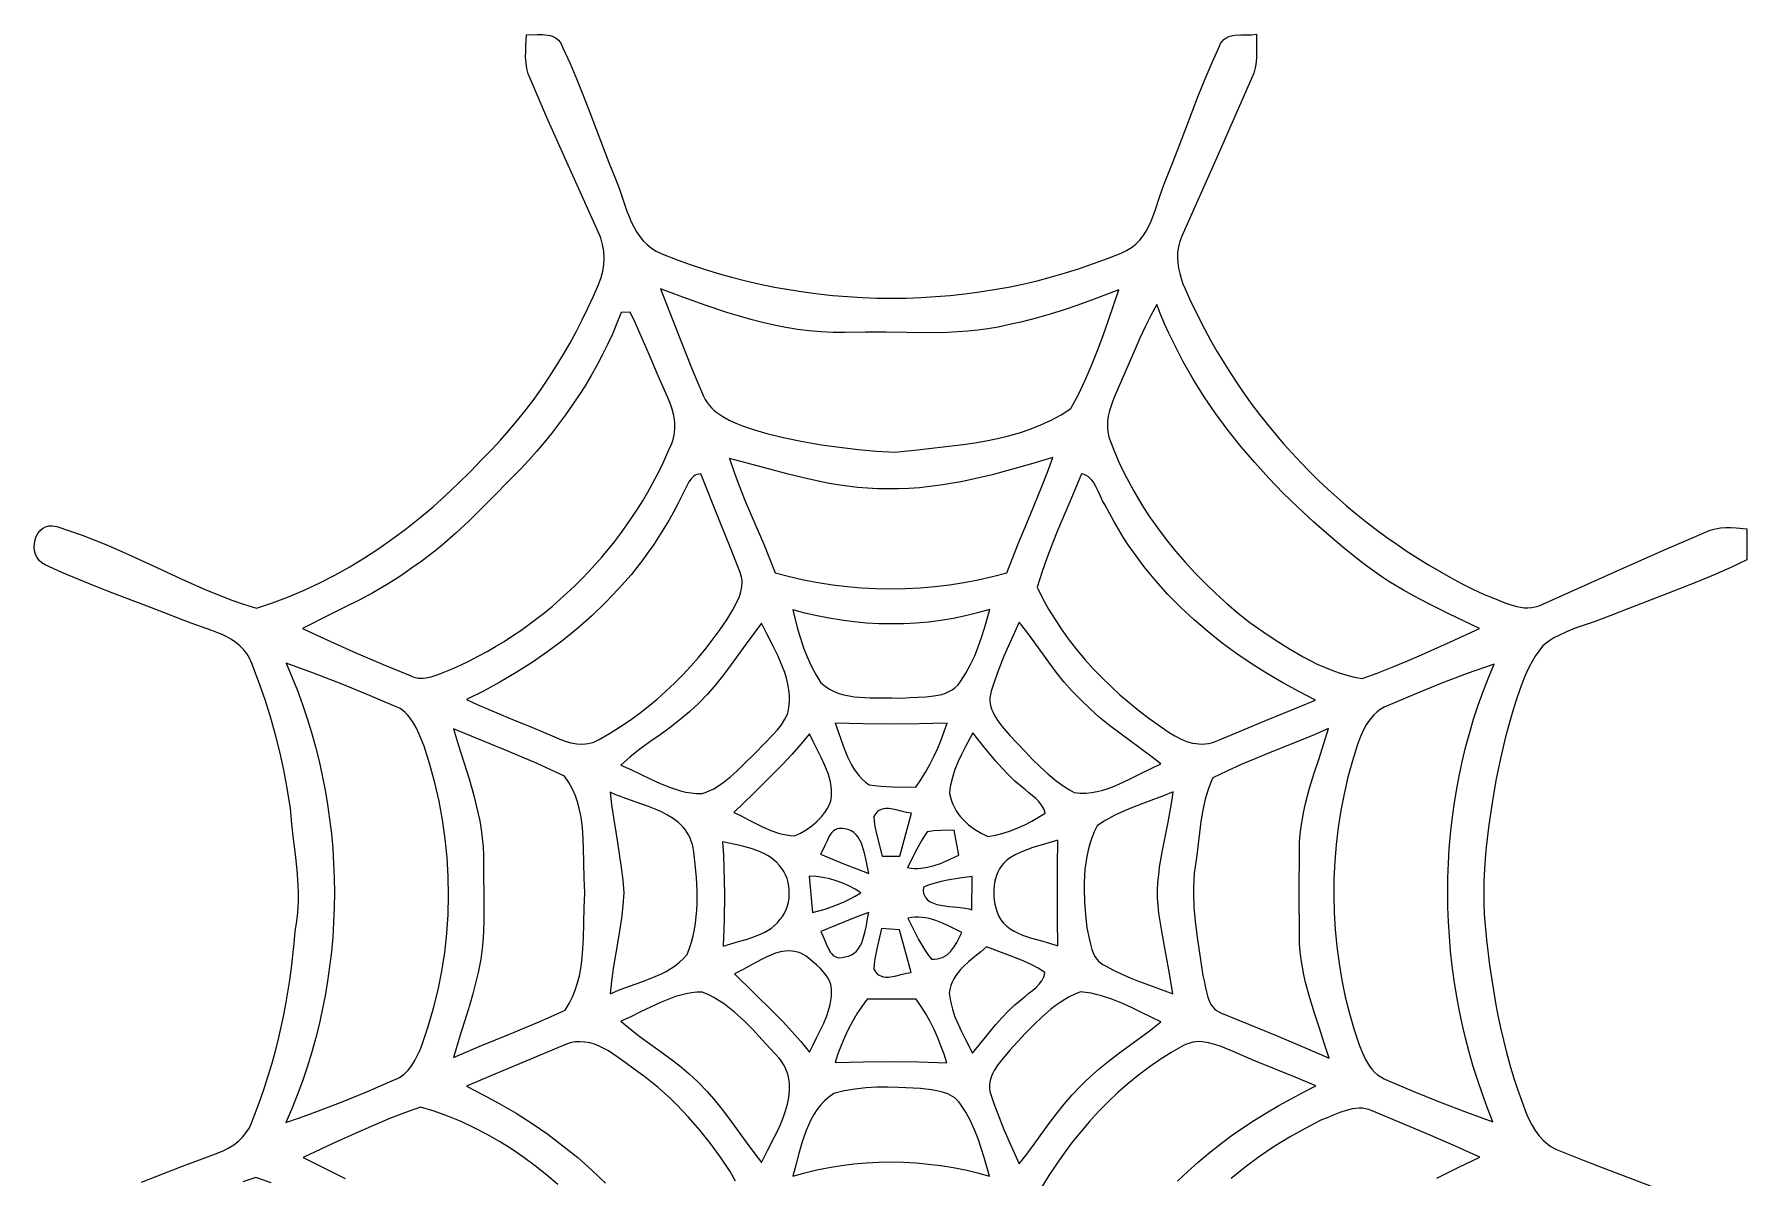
# Model space of a CAD drawing. Extents: x 0 to 24, y 0 to 24.
# Drawn here: x 0.01 to 5.84, y 12.6 to 16.5 of the extents above; entities that cross this region are included whole.
import ezdxf

# ---------------------------------------------------------------- set-up
doc = ezdxf.new("R2010")
doc.units = 0
doc.layers.add('Default_Layer', color=1, linetype='CONTINUOUS')

msp = doc.modelspace()

# ---------------------------------------------------------------- linework, layer by layer
at = {"layer": 'Default_Layer'}
for points in [[(0.3702, 12.5865), (0.501, 12.6372), (0.6323, 12.6867), (0.6509, 12.694), (0.6689, 12.703), (0.6858, 12.7137), (0.7015, 12.7259), (0.7156, 12.7397), (0.7281, 12.7551), (0.7385, 12.772), (0.7467, 12.7905), (0.7621, 12.8295), (0.7766, 12.8689), (0.7902, 12.9085), (0.803, 12.9484), (0.815, 12.9886), (0.8262, 13.029), (0.8366, 13.0697), (0.8461, 13.1105), (0.8548, 13.1515), (0.8628, 13.1927), (0.87, 13.234), (0.8763, 13.2755), (0.882, 13.3171), (0.8868, 13.3588), (0.8909, 13.4005), (0.8943, 13.4423), (0.8992, 13.4684), (0.9027, 13.4945), (0.9049, 13.5206), (0.9059, 13.5467), (0.9059, 13.5728), (0.905, 13.5989), (0.9011, 13.6511), (0.8954, 13.7033), (0.889, 13.7555), (0.883, 13.8077), (0.8786, 13.8599), (0.8688, 13.9232), (0.8571, 13.9863), (0.8435, 14.0491), (0.8281, 14.1114), (0.8107, 14.1732), (0.7914, 14.2344), (0.7702, 14.295), (0.747, 14.3547), (0.7391, 14.3725), (0.7295, 14.3884), (0.7184, 14.4025), (0.7059, 14.4152), (0.6921, 14.4264), (0.6773, 14.4365), (0.6616, 14.4455), (0.6452, 14.4535), (0.6281, 14.4609), (0.6107, 14.4676), (0.5753, 14.48), (0.5402, 14.4921), (0.5067, 14.505), (0.4486, 14.528), (0.3902, 14.5505), (0.2731, 14.5949), (0.2148, 14.6175), (0.1568, 14.641), (0.0994, 14.6655), (0.0426, 14.6915), (0.0313, 14.6978), (0.022, 14.7061), (0.0148, 14.7159), (0.0096, 14.7269), (0.0064, 14.7388), (0.005, 14.7512), (0.0055, 14.7637), (0.0077, 14.7759), (0.0116, 14.7875), (0.0171, 14.7982), (0.0242, 14.8075), (0.0329, 14.8152), (0.043, 14.8207), (0.0545, 14.8239), (0.0608, 14.8244), (0.0674, 14.8242), (0.0743, 14.8233), (0.0816, 14.8214), (0.1254, 14.8076), (0.1688, 14.7923), (0.2117, 14.7758), (0.2543, 14.7583), (0.3387, 14.7212), (0.4226, 14.6824), (0.5063, 14.6436), (0.5905, 14.6063), (0.633, 14.5888), (0.6757, 14.5723), (0.7189, 14.5569), (0.7624, 14.543), (0.8178, 14.5613), (0.8722, 14.5819), (0.9258, 14.6046), (0.9785, 14.6294), (1.0303, 14.6561), (1.0811, 14.6846), (1.1309, 14.7149), (1.1798, 14.7469), (1.2277, 14.7804), (1.2745, 14.8154), (1.3203, 14.8518), (1.365, 14.8895), (1.4086, 14.9284), (1.451, 14.9684), (1.4924, 15.0094), (1.5326, 15.0513), (1.5643, 15.0835), (1.595, 15.1166), (1.6249, 15.1505), (1.6539, 15.1851), (1.6819, 15.2204), (1.7091, 15.2565), (1.7353, 15.2933), (1.7606, 15.3306), (1.785, 15.3686), (1.8085, 15.4072), (1.8311, 15.4464), (1.8527, 15.486), (1.8734, 15.5261), (1.8931, 15.5667), (1.912, 15.6078), (1.9299, 15.6492), (1.9381, 15.6708), (1.944, 15.693), (1.9474, 15.7157), (1.9484, 15.7385), (1.947, 15.7612), (1.943, 15.7837), (1.9365, 15.8057), (1.9275, 15.827), (1.8108, 16.0867), (1.7532, 16.2169), (1.6966, 16.3475), (1.6894, 16.3655), (1.6846, 16.384), (1.6818, 16.4029), (1.6806, 16.422), (1.6807, 16.4412), (1.6816, 16.4605), (1.684, 16.4987), (1.684, 16.4987), (1.7196, 16.4993), (1.7377, 16.4992), (1.7552, 16.4975), (1.7636, 16.4958), (1.7715, 16.4933), (1.779, 16.49), (1.7859, 16.4857), (1.7922, 16.4802), (1.7978, 16.4736), (1.8026, 16.4656), (1.8065, 16.4561), (1.8318, 16.4012), (1.8555, 16.3457), (1.878, 16.2896), (1.8998, 16.2332), (1.9425, 16.12), (1.9642, 16.0636), (1.9867, 16.0075), (2.0003, 15.972), (2.0129, 15.9348), (2.0261, 15.8974), (2.0332, 15.879), (2.0409, 15.861), (2.0494, 15.8436), (2.0589, 15.8269), (2.0694, 15.8111), (2.0813, 15.7964), (2.0945, 15.7829), (2.1093, 15.7709), (2.1259, 15.7603), (2.1445, 15.7515), (2.1912, 15.7334), (2.2384, 15.7163), (2.286, 15.7005), (2.334, 15.6858), (2.3823, 15.6722), (2.4309, 15.6598), (2.4798, 15.6486), (2.529, 15.6385), (2.5784, 15.6296), (2.628, 15.6219), (2.6778, 15.6154), (2.7277, 15.61), (2.7777, 15.6058), (2.8278, 15.6028), (2.878, 15.601), (2.9282, 15.6004), (2.9784, 15.6009), (3.0285, 15.6027), (3.0786, 15.6056), (3.1286, 15.6098), (3.1785, 15.6152), (3.2282, 15.6217), (3.2778, 15.6295), (3.3271, 15.6385), (3.3762, 15.6487), (3.425, 15.6601), (3.4735, 15.6728), (3.5217, 15.6866), (3.5696, 15.7017), (3.617, 15.7181), (3.6641, 15.7356), (3.7107, 15.7544), (3.7296, 15.7627), (3.7464, 15.7728), (3.7613, 15.7847), (3.7745, 15.798), (3.786, 15.8127), (3.7962, 15.8285), (3.8053, 15.8454), (3.8133, 15.8629), (3.8206, 15.8811), (3.8272, 15.8997), (3.8395, 15.9375), (3.8518, 15.9747), (3.8584, 15.9927), (3.8655, 16.0099), (3.888, 16.0661), (3.9098, 16.1227), (3.9527, 16.236), (3.9746, 16.2925), (3.9972, 16.3487), (4.021, 16.4043), (4.0462, 16.4592), (4.0502, 16.4684), (4.0552, 16.476), (4.0611, 16.4822), (4.0678, 16.4871), (4.0751, 16.491), (4.0831, 16.4938), (4.0915, 16.4958), (4.1004, 16.4971), (4.1188, 16.4983), (4.1375, 16.4985), (4.1558, 16.4988), (4.1728, 16.5004), (4.173, 16.4622), (4.1724, 16.4238), (4.1709, 16.4047), (4.1679, 16.3859), (4.1631, 16.3674), (4.1561, 16.3494), (4.0374, 16.0802), (3.9178, 15.8115), (3.9109, 15.7934), (3.9063, 15.7752), (3.9037, 15.7571), (3.903, 15.739), (3.9041, 15.7209), (3.9067, 15.7029), (3.9107, 15.6851), (3.9158, 15.6673), (3.9219, 15.6497), (3.9288, 15.6322), (3.9444, 15.5977), (3.9773, 15.5316), (3.9969, 15.4932), (4.0174, 15.4552), (4.0387, 15.4178), (4.0608, 15.3808), (4.0837, 15.3443), (4.1074, 15.3083), (4.1319, 15.2729), (4.1571, 15.238), (4.183, 15.2036), (4.2097, 15.1698), (4.2371, 15.1365), (4.2651, 15.1038), (4.2939, 15.0718), (4.3233, 15.0403), (4.3534, 15.0094), (4.384, 14.9792), (4.4154, 14.9496), (4.4473, 14.9206), (4.4798, 14.8923), (4.5128, 14.8647), (4.5465, 14.8378), (4.5807, 14.8115), (4.6154, 14.786), (4.6506, 14.7612), (4.6863, 14.7371), (4.7226, 14.7137), (4.7592, 14.6911), (4.7964, 14.6693), (4.834, 14.6483), (4.872, 14.628), (4.9104, 14.6085), (4.9492, 14.5899), (4.9731, 14.581), (4.9975, 14.5709), (5.0223, 14.561), (5.0474, 14.5525), (5.0601, 14.5491), (5.0727, 14.5465), (5.0854, 14.5449), (5.0981, 14.5444), (5.1107, 14.5452), (5.1233, 14.5474), (5.1359, 14.5512), (5.1484, 14.5568), (5.425, 14.6813), (5.5639, 14.7424), (5.7032, 14.8023), (5.72, 14.8091), (5.7372, 14.8139), (5.7547, 14.8169), (5.7725, 14.8183), (5.7904, 14.8185), (5.8083, 14.8176), (5.844, 14.8139), (5.8442, 14.7082), (5.7876, 14.6814), (5.7304, 14.6562), (5.6726, 14.6322), (5.6144, 14.6092), (5.4974, 14.5643), (5.439, 14.5417), (5.3809, 14.5185), (5.3512, 14.5067), (5.3208, 14.4959), (5.2597, 14.4748), (5.2298, 14.463), (5.2009, 14.4494), (5.1869, 14.4417), (5.1733, 14.4333), (5.1602, 14.4241), (5.1476, 14.414), (5.135, 14.3971), (5.1233, 14.3797), (5.1126, 14.3618), (5.1027, 14.3434), (5.0936, 14.3245), (5.0852, 14.3054), (5.0702, 14.2661), (5.057, 14.2261), (5.0449, 14.1856), (5.0218, 14.105), (5.0047, 14.0305), (4.9892, 13.9555), (4.9756, 13.8801), (4.9643, 13.8043), (4.9556, 13.7283), (4.9523, 13.6901), (4.9498, 13.6519), (4.9481, 13.6137), (4.9473, 13.5755), (4.9474, 13.5372), (4.9485, 13.4989), (4.9568, 13.4126), (4.9672, 13.3263), (4.9802, 13.2404), (4.9877, 13.1976), (4.9959, 13.155), (5.0049, 13.1125), (5.0147, 13.0702), (5.0253, 13.0281), (5.0369, 12.9863), (5.0493, 12.9447), (5.0627, 12.9034), (5.0771, 12.8624), (5.0925, 12.8217), (5.101, 12.8013), (5.111, 12.7815), (5.1226, 12.7625), (5.1358, 12.7448), (5.1508, 12.7286), (5.1675, 12.7143), (5.1765, 12.7079), (5.186, 12.7022), (5.196, 12.6971), (5.2064, 12.6927), (5.2861, 12.6609), (5.3663, 12.6302), (5.5271, 12.5695)], [(2.3963, 12.5898), (2.3777, 12.6228), (2.345, 12.671), (2.3106, 12.718), (2.2745, 12.7636), (2.2364, 12.8076), (2.1964, 12.8498), (2.1756, 12.8701), (2.1543, 12.8898), (2.1324, 12.9089), (2.1099, 12.9275), (2.0868, 12.9453), (2.0632, 12.9625), (2.0074, 13.0037), (1.9779, 13.0243), (1.9628, 13.0337), (1.9473, 13.0424), (1.9316, 13.0499), (1.9156, 13.0562), (1.8994, 13.061), (1.8829, 13.0641), (1.8661, 13.0652), (1.8491, 13.0642), (1.8318, 13.0608), (1.8142, 13.0547), (1.8142, 13.0547), (1.6461, 12.9845), (1.5621, 12.9492), (1.4784, 12.9132), (1.536, 12.8844), (1.5927, 12.8537), (1.6484, 12.8209), (1.7029, 12.7861), (1.7561, 12.7493), (1.8079, 12.7106), (1.858, 12.6699), (1.9064, 12.6272), (1.9529, 12.5826)], [(3.9037, 12.5894), (3.9381, 12.6227), (3.9737, 12.6547), (4.0104, 12.6855), (4.048, 12.7151), (4.0866, 12.7437), (4.126, 12.7711), (4.1662, 12.7974), (4.207, 12.8228), (4.2484, 12.8471), (4.2903, 12.8705), (4.3327, 12.893), (4.3753, 12.9146), (4.3046, 12.9437), (4.2338, 12.9724), (4.1631, 13.0016), (4.0929, 13.0322), (4.0522, 13.0487), (4.0309, 13.056), (4.0094, 13.0617), (3.9877, 13.0649), (3.9769, 13.0653), (3.9661, 13.0648), (3.9553, 13.0633), (3.9447, 13.0607), (3.9342, 13.0569), (3.9238, 13.0518), (3.9238, 13.0518), (3.8836, 13.029), (3.8446, 13.0046), (3.8067, 12.9785), (3.7699, 12.9509), (3.7343, 12.9219), (3.6999, 12.8915), (3.6666, 12.8599), (3.6344, 12.827), (3.6033, 12.7931), (3.5734, 12.7581), (3.5446, 12.7221), (3.5169, 12.6852), (3.4903, 12.6476), (3.4648, 12.6092), (3.4404, 12.5702)], [(1.7907, 12.5778), (1.753, 12.6099), (1.7142, 12.6408), (1.6744, 12.6703), (1.6336, 12.6982), (1.5919, 12.7245), (1.5492, 12.7491), (1.5055, 12.7718), (1.461, 12.7926), (1.4155, 12.8113), (1.3692, 12.8278), (1.3221, 12.842), (1.271, 12.8236), (1.2203, 12.8039), (1.1699, 12.7831), (1.1199, 12.7615), (1.0206, 12.7166), (0.9219, 12.6707), (0.9219, 12.6707), (0.9696, 12.6464), (1.0177, 12.6225), (1.0657, 12.5987)], [(4.787, 12.5994), (4.8604, 12.6359), (4.9342, 12.671), (4.8432, 12.7123), (4.7515, 12.7521), (4.6593, 12.7909), (4.5669, 12.829), (4.5559, 12.8334), (4.5448, 12.8363), (4.5337, 12.838), (4.5226, 12.8384), (4.5114, 12.8378), (4.5003, 12.8363), (4.4781, 12.8309), (4.4562, 12.8234), (4.4344, 12.8147), (4.4131, 12.8058), (4.3922, 12.7977), (4.3922, 12.7977), (4.3382, 12.7697), (4.2852, 12.7397), (4.2333, 12.7075), (4.1829, 12.6732), (4.1339, 12.6369), (4.0866, 12.5984)], [(0.8134, 12.5843), (0.76, 12.602), (0.7167, 12.5874)]]:
    msp.add_lwpolyline(points, dxfattribs=at)
for points in [[(2.1399, 15.6327), (2.2118, 15.449), (2.2487, 15.3575), (2.2872, 15.2666), (2.2928, 15.2553), (2.2993, 15.2448), (2.3066, 15.2351), (2.3147, 15.2261), (2.3234, 15.2178), (2.3327, 15.2101), (2.3528, 15.1964), (2.3745, 15.1847), (2.397, 15.1745), (2.4199, 15.1655), (2.4426, 15.1573), (2.4727, 15.1479), (2.5031, 15.1392), (2.5644, 15.124), (2.6262, 15.1112), (2.6884, 15.1006), (2.751, 15.0919), (2.8138, 15.0849), (2.8767, 15.0793), (2.9395, 15.0748), (3.0164, 15.0837), (3.0944, 15.0921), (3.1727, 15.1018), (3.2117, 15.1076), (3.2505, 15.1143), (3.2889, 15.1221), (3.3269, 15.1312), (3.3643, 15.1417), (3.4011, 15.154), (3.4371, 15.1682), (3.4722, 15.1845), (3.5065, 15.203), (3.5396, 15.2241), (3.5651, 15.272), (3.5885, 15.3211), (3.6102, 15.3712), (3.6304, 15.4221), (3.6495, 15.4735), (3.6677, 15.5251), (3.7027, 15.6286), (3.6102, 15.5932), (3.5635, 15.5766), (3.5166, 15.5608), (3.4694, 15.546), (3.4218, 15.5325), (3.3738, 15.5202), (3.3255, 15.5093), (3.2913, 15.5019), (3.2569, 15.496), (3.2225, 15.4913), (3.1879, 15.4878), (3.1533, 15.4853), (3.1185, 15.4837), (3.0489, 15.4825), (2.9791, 15.483), (2.9092, 15.4841), (2.8395, 15.4846), (2.7699, 15.4834), (2.7289, 15.4835), (2.6881, 15.4854), (2.6476, 15.489), (2.6073, 15.4941), (2.5673, 15.5007), (2.5274, 15.5086), (2.4878, 15.5176), (2.4484, 15.5278), (2.4092, 15.5389), (2.3702, 15.5508), (2.2927, 15.5766), (2.216, 15.6042), (2.1399, 15.6327)], [(2.0068, 15.5519), (1.992, 15.5148), (1.9763, 15.4782), (1.9595, 15.442), (1.9418, 15.4063), (1.9231, 15.3711), (1.9036, 15.3363), (1.8831, 15.3021), (1.8618, 15.2684), (1.8397, 15.2352), (1.8168, 15.2025), (1.7931, 15.1704), (1.7687, 15.1388), (1.7436, 15.1078), (1.7178, 15.0774), (1.6913, 15.0476), (1.6642, 15.0184), (1.62, 14.9744), (1.5762, 14.9299), (1.5323, 14.8855), (1.4878, 14.8417), (1.4423, 14.799), (1.3955, 14.758), (1.3714, 14.7382), (1.3469, 14.7191), (1.3217, 14.7006), (1.2959, 14.6828), (1.2741, 14.667), (1.2519, 14.6517), (1.2064, 14.623), (1.1599, 14.5962), (1.1125, 14.5708), (1.0645, 14.5463), (1.0162, 14.5224), (0.9197, 14.4745), (1.0104, 14.4317), (1.102, 14.3909), (1.1944, 14.3516), (1.2872, 14.3136), (1.296, 14.3096), (1.3048, 14.3068), (1.3137, 14.3051), (1.3226, 14.3044), (1.3315, 14.3046), (1.3404, 14.3055), (1.3582, 14.3094), (1.3759, 14.3151), (1.3933, 14.3219), (1.4273, 14.3351), (1.4583, 14.3491), (1.4888, 14.3639), (1.519, 14.3794), (1.5489, 14.3957), (1.5783, 14.4126), (1.6072, 14.4303), (1.6358, 14.4487), (1.6639, 14.4677), (1.6916, 14.4874), (1.7188, 14.5077), (1.7455, 14.5287), (1.7717, 14.5503), (1.7974, 14.5725), (1.8226, 14.5952), (1.8472, 14.6186), (1.8713, 14.6425), (1.8949, 14.667), (1.9179, 14.692), (1.9403, 14.7175), (1.9621, 14.7436), (1.9833, 14.7701), (2.0039, 14.7971), (2.0238, 14.8246), (2.0431, 14.8526), (2.0617, 14.8809), (2.0797, 14.9098), (2.0969, 14.939), (2.1135, 14.9686), (2.1294, 14.9986), (2.1445, 15.029), (2.1589, 15.0597), (2.1726, 15.0907), (2.1774, 15.1013), (2.1813, 15.1119), (2.1845, 15.1227), (2.1868, 15.1337), (2.1892, 15.1557), (2.1887, 15.1778), (2.1858, 15.1999), (2.1805, 15.2217), (2.1732, 15.2429), (2.1641, 15.2635), (2.1321, 15.3359), (2.1014, 15.4088), (2.0704, 15.4814), (2.0542, 15.5174), (2.0373, 15.5531), (2.0068, 15.5519)], [(3.6898, 15.2669), (3.6828, 15.2504), (3.6766, 15.2335), (3.6713, 15.2162), (3.6673, 15.1986), (3.6649, 15.1808), (3.6641, 15.1629), (3.6654, 15.145), (3.6688, 15.127), (3.6869, 15.0799), (3.707, 15.0337), (3.7291, 14.9884), (3.7529, 14.9442), (3.7785, 14.9009), (3.8057, 14.8587), (3.8345, 14.8175), (3.8648, 14.7773), (3.8965, 14.7381), (3.9295, 14.7), (3.9637, 14.6629), (3.9991, 14.627), (4.0355, 14.5921), (4.0729, 14.5583), (4.1112, 14.5256), (4.1503, 14.4941), (4.1945, 14.4638), (4.2394, 14.4336), (4.2852, 14.4045), (4.332, 14.3773), (4.3559, 14.3646), (4.38, 14.3527), (4.4046, 14.3417), (4.4295, 14.3316), (4.4548, 14.3227), (4.4805, 14.3149), (4.5067, 14.3085), (4.5333, 14.3034), (4.5843, 14.3223), (4.6349, 14.3423), (4.6851, 14.3631), (4.7351, 14.3846), (4.8345, 14.429), (4.9335, 14.474), (4.8288, 14.5244), (4.7766, 14.5501), (4.7249, 14.5767), (4.6741, 14.6048), (4.6243, 14.6347), (4.6, 14.6505), (4.576, 14.6669), (4.5525, 14.684), (4.5294, 14.7019), (4.4741, 14.7459), (4.4198, 14.7913), (4.3664, 14.8381), (4.3143, 14.8863), (4.2635, 14.936), (4.2142, 14.9871), (4.1664, 15.0397), (4.1205, 15.0937), (4.0764, 15.1492), (4.0343, 15.2061), (3.9944, 15.2645), (3.9569, 15.3245), (3.9217, 15.3859), (3.9051, 15.4172), (3.8892, 15.4488), (3.8739, 15.4809), (3.8593, 15.5133), (3.8455, 15.5461), (3.8324, 15.5793), (3.8122, 15.5413), (3.7932, 15.5028), (3.775, 15.4639), (3.7576, 15.4247), (3.6898, 15.2669)], [(2.3758, 15.0542), (2.3924, 15.0043), (2.4107, 14.9551), (2.4304, 14.9064), (2.4509, 14.858), (2.4924, 14.7613), (2.5124, 14.7127), (2.5314, 14.6637), (2.5797, 14.651), (2.6284, 14.6401), (2.6775, 14.6308), (2.7269, 14.6231), (2.7765, 14.6171), (2.8263, 14.6129), (2.8762, 14.6103), (2.9262, 14.6094), (2.9762, 14.6102), (3.0261, 14.6128), (3.0759, 14.617), (3.1255, 14.623), (3.1748, 14.6307), (3.2239, 14.6401), (3.2726, 14.6513), (3.3209, 14.6642), (3.3599, 14.7624), (3.4004, 14.8601), (3.4405, 14.958), (3.4599, 15.0072), (3.4786, 15.0566), (3.4097, 15.0366), (3.3404, 15.0169), (3.2708, 14.9985), (3.2007, 14.982), (3.1655, 14.9747), (3.1302, 14.9682), (3.0947, 14.9626), (3.0591, 14.9579), (3.0234, 14.9542), (2.9875, 14.9517), (2.9515, 14.9504), (2.9154, 14.9504), (2.8807, 14.9507), (2.8462, 14.9524), (2.8119, 14.9552), (2.7778, 14.9592), (2.7438, 14.9643), (2.7099, 14.9702), (2.6426, 14.9843), (2.5756, 15.0006), (2.5089, 15.0183), (2.3758, 15.0542)], [(2.2137, 14.9286), (2.1994, 14.8995), (2.1844, 14.8707), (2.1686, 14.8425), (2.1522, 14.8147), (2.135, 14.7873), (2.1172, 14.7605), (2.0988, 14.7341), (2.0797, 14.7081), (2.0601, 14.6826), (2.0398, 14.6576), (1.9975, 14.6091), (1.9531, 14.5624), (1.9067, 14.5177), (1.8583, 14.4749), (1.8082, 14.4341), (1.7565, 14.3953), (1.7033, 14.3585), (1.6488, 14.3238), (1.5931, 14.2911), (1.5363, 14.2604), (1.4786, 14.2318), (1.5156, 14.215), (1.5529, 14.1988), (1.6281, 14.1676), (1.7034, 14.1367), (1.7784, 14.1048), (1.7966, 14.0969), (1.8156, 14.09), (1.8351, 14.0845), (1.8548, 14.081), (1.8746, 14.0799), (1.8844, 14.0804), (1.8942, 14.0817), (1.9038, 14.0839), (1.9133, 14.0869), (1.9227, 14.091), (1.9318, 14.0961), (1.9666, 14.1161), (2.0006, 14.1374), (2.0339, 14.1598), (2.0664, 14.1832), (2.0981, 14.2078), (2.129, 14.2334), (2.159, 14.26), (2.1882, 14.2875), (2.2165, 14.316), (2.2438, 14.3453), (2.2702, 14.3756), (2.2957, 14.4066), (2.3202, 14.4384), (2.3436, 14.4709), (2.366, 14.5042), (2.3874, 14.5381), (2.4025, 14.568), (2.4092, 14.5836), (2.4145, 14.5996), (2.4179, 14.6158), (2.4189, 14.6322), (2.4184, 14.6404), (2.417, 14.6486), (2.4148, 14.6568), (2.4116, 14.6649), (2.3787, 14.7493), (2.3451, 14.8335), (2.2776, 15.0017), (2.2706, 15.0008), (2.2643, 14.9989), (2.2586, 14.9964), (2.2535, 14.9931), (2.2447, 14.9848), (2.2374, 14.9746), (2.2311, 14.9633), (2.2254, 14.9514), (2.2198, 14.9397), (2.2137, 14.9286)], [(3.5756, 15.0015), (3.5357, 14.9059), (3.4953, 14.8102), (3.4758, 14.7621), (3.4573, 14.7137), (3.4401, 14.6649), (3.4244, 14.6155), (3.4433, 14.5776), (3.4637, 14.5405), (3.4856, 14.5043), (3.509, 14.469), (3.5337, 14.4346), (3.5598, 14.4012), (3.587, 14.3687), (3.6154, 14.3371), (3.6449, 14.3065), (3.6754, 14.2769), (3.7068, 14.2482), (3.7391, 14.2205), (3.7721, 14.1938), (3.8059, 14.168), (3.8402, 14.1433), (3.8752, 14.1195), (3.8936, 14.1076), (3.9131, 14.0973), (3.9335, 14.089), (3.9545, 14.0833), (3.9652, 14.0814), (3.976, 14.0803), (3.9868, 14.08), (3.9976, 14.0806), (4.0084, 14.082), (4.0192, 14.0844), (4.0299, 14.0878), (4.0404, 14.0922), (4.2072, 14.1613), (4.3743, 14.2301), (4.3189, 14.258), (4.2642, 14.2877), (4.2104, 14.3192), (4.1576, 14.3525), (4.106, 14.3876), (4.0557, 14.4246), (4.0069, 14.4633), (3.9597, 14.5039), (3.9143, 14.5462), (3.8707, 14.5905), (3.8291, 14.6366), (3.7898, 14.6845), (3.7709, 14.7092), (3.7527, 14.7343), (3.7351, 14.7599), (3.7181, 14.786), (3.7017, 14.8125), (3.686, 14.8396), (3.671, 14.867), (3.6567, 14.895), (3.648, 14.9096), (3.6404, 14.9255), (3.6331, 14.942), (3.6253, 14.958), (3.6165, 14.9729), (3.6114, 14.9796), (3.6057, 14.9856), (3.5994, 14.991), (3.5923, 14.9955), (3.5845, 14.999), (3.5756, 15.0015)], [(2.2696, 14.2187), (2.2544, 14.2039), (2.2388, 14.1896), (2.2064, 14.1625), (2.1729, 14.1368), (2.1387, 14.1119), (2.1043, 14.0872), (2.0703, 14.0621), (2.0371, 14.036), (2.0051, 14.0082), (2.0387, 13.9935), (2.0722, 13.9775), (2.1057, 13.9611), (2.1396, 13.9455), (2.174, 13.9316), (2.1914, 13.9257), (2.209, 13.9206), (2.2269, 13.9165), (2.2449, 13.9135), (2.2633, 13.9117), (2.2819, 13.9112), (2.2958, 13.9159), (2.3091, 13.9215), (2.3219, 13.9278), (2.3343, 13.9349), (2.358, 13.951), (2.3804, 13.9691), (2.4018, 13.9886), (2.4226, 14.0088), (2.4636, 14.0491), (2.4943, 14.0805), (2.5248, 14.1122), (2.5392, 14.1287), (2.5525, 14.146), (2.5644, 14.1644), (2.5744, 14.1839), (2.5784, 14.2046), (2.5803, 14.2251), (2.5802, 14.2454), (2.5784, 14.2655), (2.5749, 14.2853), (2.5701, 14.3049), (2.564, 14.3244), (2.5569, 14.3436), (2.5404, 14.3815), (2.5219, 14.4188), (2.503, 14.4555), (2.4852, 14.4917), (2.4585, 14.4573), (2.4327, 14.4223), (2.3818, 14.3516), (2.3558, 14.3167), (2.3287, 14.2827), (2.3001, 14.2499), (2.2696, 14.2187)], [(2.5914, 14.5379), (2.608, 14.4729), (2.6176, 14.4406), (2.6282, 14.4086), (2.6403, 14.3772), (2.654, 14.3466), (2.6696, 14.3169), (2.6874, 14.2884), (2.7017, 14.277), (2.7167, 14.2674), (2.7325, 14.2594), (2.7489, 14.253), (2.7658, 14.248), (2.7832, 14.2442), (2.801, 14.2414), (2.819, 14.2395), (2.8557, 14.2376), (2.8926, 14.2374), (2.929, 14.2374), (2.9642, 14.2364), (2.9903, 14.2386), (3.0177, 14.2399), (3.0455, 14.2412), (3.0729, 14.244), (3.0863, 14.2463), (3.0993, 14.2494), (3.1118, 14.2535), (3.1237, 14.2587), (3.135, 14.2652), (3.1455, 14.2731), (3.1552, 14.2825), (3.1638, 14.2937), (3.1819, 14.3217), (3.1977, 14.3508), (3.2117, 14.3809), (3.224, 14.4118), (3.235, 14.4432), (3.245, 14.4751), (3.2628, 14.5391), (3.2218, 14.5272), (3.1804, 14.517), (3.1387, 14.5084), (3.0967, 14.5015), (3.0546, 14.4961), (3.0123, 14.4923), (2.9698, 14.4901), (2.9274, 14.4895), (2.8849, 14.4904), (2.8424, 14.4928), (2.8001, 14.4966), (2.7578, 14.502), (2.7158, 14.5088), (2.674, 14.5171), (2.6325, 14.5268), (2.5914, 14.5379)], [(3.3637, 14.4958), (3.3369, 14.4381), (3.3112, 14.3799), (3.2992, 14.3504), (3.2879, 14.3207), (3.2776, 14.2906), (3.2684, 14.2601), (3.2653, 14.2492), (3.2638, 14.2385), (3.2636, 14.2279), (3.2647, 14.2175), (3.2669, 14.2073), (3.2702, 14.1973), (3.2743, 14.1875), (3.2792, 14.1778), (3.2908, 14.1592), (3.304, 14.1414), (3.3315, 14.1087), (3.3821, 14.0553), (3.4079, 14.0288), (3.4343, 14.003), (3.4616, 13.9782), (3.49, 13.9549), (3.5198, 13.9335), (3.5353, 13.9236), (3.5512, 13.9144), (3.5711, 13.9128), (3.5907, 13.913), (3.6101, 13.9149), (3.6292, 13.9183), (3.6482, 13.9229), (3.6669, 13.9288), (3.6854, 13.9355), (3.7037, 13.9431), (3.7399, 13.96), (3.7757, 13.9781), (3.8111, 13.996), (3.8464, 14.0124), (3.8119, 14.0392), (3.7768, 14.0652), (3.7063, 14.117), (3.6715, 14.1435), (3.6377, 14.171), (3.605, 14.2), (3.574, 14.2308), (3.5586, 14.2456), (3.5439, 14.2609), (3.5159, 14.2926), (3.4894, 14.3256), (3.4641, 14.3595), (3.4147, 14.4283), (3.3897, 14.4624), (3.3637, 14.4958)], [(0.8638, 14.3554), (0.8837, 14.3092), (0.9024, 14.2624), (0.9197, 14.2151), (0.9358, 14.1674), (0.9506, 14.1192), (0.9641, 14.0707), (0.9763, 14.0219), (0.9872, 13.9727), (0.9969, 13.9233), (1.0052, 13.8737), (1.0123, 13.8238), (1.0181, 13.7738), (1.0226, 13.7236), (1.0258, 13.6733), (1.0278, 13.623), (1.0284, 13.5726), (1.0278, 13.5223), (1.0258, 13.4719), (1.0226, 13.4217), (1.0181, 13.3715), (1.0123, 13.3215), (1.0052, 13.2716), (0.9968, 13.222), (0.9871, 13.1726), (0.9762, 13.1234), (0.9639, 13.0746), (0.9503, 13.0261), (0.9355, 12.978), (0.9193, 12.9303), (0.9019, 12.883), (0.8831, 12.8363), (0.8631, 12.79), (0.91, 12.8059), (0.9566, 12.8227), (1.0491, 12.8582), (1.1408, 12.8957), (1.2318, 12.9347), (1.2414, 12.9387), (1.2503, 12.9434), (1.2586, 12.9488), (1.2664, 12.9548), (1.2804, 12.9686), (1.2925, 12.9842), (1.303, 13.0012), (1.3122, 13.019), (1.3204, 13.0374), (1.3279, 13.0557), (1.3487, 13.1171), (1.3668, 13.1793), (1.3821, 13.2423), (1.3946, 13.3058), (1.4045, 13.3698), (1.4116, 13.4341), (1.416, 13.4987), (1.4177, 13.5635), (1.4167, 13.6282), (1.413, 13.6929), (1.4066, 13.7573), (1.3975, 13.8214), (1.3857, 13.8851), (1.3713, 13.9482), (1.3542, 14.0107), (1.3344, 14.0724), (1.3179, 14.1138), (1.3084, 14.1342), (1.2975, 14.1538), (1.2848, 14.1718), (1.2776, 14.1801), (1.2698, 14.1877), (1.2614, 14.1947), (1.2522, 14.2009), (1.2423, 14.2063), (1.2316, 14.2108), (1.1405, 14.2491), (1.049, 14.2864), (0.9568, 14.322), (0.8638, 14.3554)], [(4.6214, 14.2117), (4.6075, 14.2054), (4.5948, 14.1978), (4.5833, 14.1891), (4.5729, 14.1794), (4.5634, 14.1688), (4.5548, 14.1574), (4.547, 14.1453), (4.5399, 14.1327), (4.5276, 14.106), (4.5172, 14.0782), (4.4994, 14.0228), (4.4843, 13.9667), (4.4713, 13.9101), (4.4603, 13.8531), (4.4513, 13.7956), (4.4444, 13.7379), (4.4395, 13.6799), (4.4367, 13.6218), (4.436, 13.5637), (4.4373, 13.5055), (4.4408, 13.4475), (4.4463, 13.3896), (4.4539, 13.3319), (4.4636, 13.2746), (4.4753, 13.2178), (4.4892, 13.1613), (4.5052, 13.1055), (4.5224, 13.0546), (4.5324, 13.029), (4.5442, 13.0045), (4.5509, 12.9928), (4.5583, 12.9817), (4.5664, 12.9712), (4.5754, 12.9615), (4.5852, 12.9527), (4.5961, 12.9448), (4.6079, 12.938), (4.6209, 12.9323), (4.7096, 12.8955), (4.7986, 12.8595), (4.8882, 12.825), (4.9785, 12.7924), (4.9601, 12.839), (4.9429, 12.886), (4.9268, 12.9334), (4.9118, 12.9811), (4.8981, 13.0293), (4.8854, 13.0777), (4.874, 13.1265), (4.8637, 13.1755), (4.8546, 13.2247), (4.8467, 13.2742), (4.84, 13.3238), (4.8345, 13.3735), (4.8302, 13.4234), (4.8271, 13.4734), (4.8252, 13.5234), (4.8245, 13.5734), (4.8251, 13.6234), (4.8268, 13.6734), (4.8298, 13.7233), (4.834, 13.7731), (4.8395, 13.8228), (4.8462, 13.8724), (4.8542, 13.9217), (4.8634, 13.9708), (4.8739, 14.0197), (4.8856, 14.0683), (4.8986, 14.1166), (4.9129, 14.1646), (4.9285, 14.2122), (4.9453, 14.2594), (4.9634, 14.3062), (4.9829, 14.3525), (4.8913, 14.3205), (4.8007, 14.286), (4.7107, 14.2496), (4.6214, 14.2117)], [(1.4348, 14.1314), (1.4521, 14.0749), (1.4701, 14.0183), (1.4876, 13.9615), (1.5039, 13.9044), (1.518, 13.8468), (1.5239, 13.8179), (1.5289, 13.7888), (1.5328, 13.7595), (1.5357, 13.73), (1.5372, 13.7003), (1.5374, 13.6705), (1.5374, 13.6242), (1.5378, 13.5778), (1.5383, 13.5313), (1.538, 13.4849), (1.5365, 13.4386), (1.5331, 13.3925), (1.5273, 13.3466), (1.5232, 13.3237), (1.5183, 13.301), (1.5101, 13.2642), (1.5006, 13.2278), (1.4902, 13.1916), (1.479, 13.1556), (1.4561, 13.0838), (1.4343, 13.0116), (1.5296, 13.0518), (1.6253, 13.091), (1.7207, 13.1308), (1.768, 13.1514), (1.8149, 13.1728), (1.8287, 13.1949), (1.8403, 13.2178), (1.8499, 13.2414), (1.8577, 13.2655), (1.8639, 13.2902), (1.8687, 13.3153), (1.8724, 13.3407), (1.8749, 13.3664), (1.8779, 13.4183), (1.8791, 13.4704), (1.8802, 13.5221), (1.8827, 13.5727), (1.8809, 13.5977), (1.8798, 13.6231), (1.8788, 13.6748), (1.878, 13.7271), (1.8754, 13.7792), (1.873, 13.805), (1.8695, 13.8304), (1.8646, 13.8554), (1.8583, 13.8798), (1.8501, 13.9037), (1.84, 13.9268), (1.8277, 13.9491), (1.813, 13.9705), (1.7666, 13.9926), (1.7198, 14.0138), (1.6252, 14.054), (1.4348, 14.1314)], [(2.7365, 14.151), (2.7466, 14.1228), (2.7565, 14.0938), (2.7669, 14.0647), (2.7785, 14.0362), (2.792, 14.0089), (2.7998, 13.996), (2.8082, 13.9836), (2.8176, 13.9718), (2.8278, 13.9608), (2.8391, 13.9505), (2.8515, 13.9412), (2.8713, 13.9385), (2.8912, 13.9366), (2.9311, 13.9344), (3.0112, 13.9327), (3.0285, 13.958), (3.0445, 13.984), (3.0593, 14.0107), (3.0729, 14.038), (3.0855, 14.0658), (3.097, 14.0941), (3.1076, 14.1227), (3.1174, 14.1517), (3.0222, 14.1485), (2.927, 14.1475), (2.8318, 14.1485), (2.7365, 14.151)], [(4.0237, 13.9644), (4.0158, 13.9467), (4.0089, 13.9287), (4.0029, 13.9104), (3.9977, 13.8919), (3.9895, 13.8543), (3.9833, 13.8162), (3.9785, 13.7778), (3.9741, 13.7393), (3.9695, 13.701), (3.9637, 13.663), (3.9606, 13.6396), (3.9586, 13.6162), (3.9575, 13.5928), (3.9573, 13.5694), (3.9592, 13.5227), (3.9634, 13.4761), (3.9693, 13.4296), (3.9761, 13.3831), (3.983, 13.3367), (3.9894, 13.2904), (3.9939, 13.2728), (3.9977, 13.2542), (4.0018, 13.2352), (4.0068, 13.2166), (4.0137, 13.1993), (4.0181, 13.1914), (4.0232, 13.1841), (4.0293, 13.1775), (4.0362, 13.1716), (4.0443, 13.1667), (4.0535, 13.1628), (4.2372, 13.0872), (4.3288, 13.0488), (4.4198, 13.009), (4.4038, 13.0603), (4.3869, 13.1115), (4.37, 13.1629), (4.3542, 13.2146), (4.3402, 13.2666), (4.3342, 13.2928), (4.329, 13.3191), (4.3248, 13.3456), (4.3216, 13.3723), (4.3195, 13.3992), (4.3187, 13.4263), (4.318, 13.5728), (4.3189, 13.7191), (4.3197, 13.746), (4.3218, 13.7726), (4.3249, 13.7991), (4.3291, 13.8254), (4.3342, 13.8515), (4.3401, 13.8775), (4.3538, 13.9291), (4.3693, 13.9803), (4.3858, 14.0313), (4.4023, 14.0822), (4.4179, 14.1331), (4.3689, 14.1113), (4.3194, 14.0906), (4.2197, 14.0507), (4.17, 14.0306), (4.1206, 14.0098), (4.0718, 13.9879), (4.0237, 13.9644)], [(2.3906, 13.8471), (2.4154, 13.8349), (2.4402, 13.8219), (2.4652, 13.8089), (2.4905, 13.7965), (2.5163, 13.7854), (2.5426, 13.7764), (2.556, 13.7729), (2.5696, 13.7701), (2.5834, 13.7682), (2.5974, 13.7673), (2.6178, 13.7766), (2.6376, 13.7878), (2.6564, 13.8008), (2.6739, 13.8156), (2.6896, 13.832), (2.7032, 13.85), (2.7091, 13.8597), (2.7142, 13.8697), (2.7186, 13.8801), (2.7223, 13.8909), (2.7235, 13.9062), (2.7234, 13.9212), (2.722, 13.936), (2.7195, 13.9506), (2.7161, 13.965), (2.7118, 13.9793), (2.701, 14.0072), (2.6883, 14.0347), (2.6745, 14.0618), (2.6608, 14.0887), (2.648, 14.1154), (2.6184, 14.0794), (2.5877, 14.0444), (2.5562, 14.0103), (2.5239, 13.9769), (2.4578, 13.9115), (2.3906, 13.8471)], [(3.1261, 13.9117), (3.1287, 13.899), (3.1324, 13.8867), (3.137, 13.8749), (3.1425, 13.8635), (3.1488, 13.8525), (3.1559, 13.842), (3.1637, 13.832), (3.1722, 13.8224), (3.1909, 13.8048), (3.2115, 13.7893), (3.2334, 13.7761), (3.2563, 13.7651), (3.2825, 13.7696), (3.3083, 13.776), (3.3336, 13.7842), (3.3584, 13.7939), (3.3827, 13.805), (3.4063, 13.8173), (3.4295, 13.8306), (3.452, 13.8447), (3.4498, 13.8522), (3.4469, 13.8593), (3.4394, 13.8722), (3.4302, 13.8839), (3.4196, 13.8945), (3.3962, 13.9141), (3.3844, 13.9236), (3.3731, 13.9335), (3.3491, 13.9537), (3.3265, 13.9753), (3.3049, 13.998), (3.2842, 14.0215), (3.2444, 14.0698), (3.205, 14.1183), (3.1791, 14.0691), (3.1665, 14.0441), (3.1547, 14.0187), (3.1444, 13.9929), (3.1358, 13.9665), (3.1296, 13.9394), (3.1274, 13.9257), (3.1261, 13.9117)], [(1.9683, 13.9161), (1.9735, 13.873), (1.9796, 13.8301), (1.9933, 13.7445), (2.0064, 13.6588), (2.0117, 13.6158), (2.0158, 13.5727), (2.0124, 13.5295), (2.0073, 13.4864), (2.001, 13.4435), (1.9939, 13.4006), (1.9795, 13.3149), (1.9733, 13.272), (1.9683, 13.2289), (2.0023, 13.2433), (2.0376, 13.2561), (2.0735, 13.2685), (2.109, 13.2816), (2.1434, 13.2965), (2.1599, 13.3049), (2.1758, 13.3142), (2.191, 13.3246), (2.2054, 13.336), (2.2189, 13.3488), (2.2313, 13.3629), (2.2391, 13.3837), (2.2458, 13.4048), (2.2514, 13.4261), (2.256, 13.4477), (2.2596, 13.4695), (2.2623, 13.4915), (2.2641, 13.5136), (2.2652, 13.5358), (2.2654, 13.5804), (2.2632, 13.6249), (2.2591, 13.6691), (2.2536, 13.7128), (2.2518, 13.7257), (2.2491, 13.7378), (2.2455, 13.7493), (2.2413, 13.7601), (2.2362, 13.7702), (2.2305, 13.7797), (2.2242, 13.7887), (2.2172, 13.7971), (2.2015, 13.8124), (2.1839, 13.8259), (2.1646, 13.8379), (2.1439, 13.8485), (2.1222, 13.8581), (2.0998, 13.8669), (2.0542, 13.8829), (2.0095, 13.8987), (1.9883, 13.907), (1.9683, 13.9161)], [(3.6291, 13.8014), (3.6196, 13.7813), (3.6115, 13.7607), (3.6045, 13.7398), (3.5988, 13.7185), (3.5941, 13.697), (3.5904, 13.6751), (3.5877, 13.6531), (3.5859, 13.6309), (3.5849, 13.6087), (3.5846, 13.5863), (3.586, 13.5416), (3.5894, 13.4972), (3.5943, 13.4534), (3.6018, 13.4169), (3.606, 13.398), (3.6113, 13.3796), (3.6184, 13.3623), (3.6229, 13.3543), (3.628, 13.3468), (3.6339, 13.3399), (3.6407, 13.3337), (3.6484, 13.3283), (3.6572, 13.3237), (3.6847, 13.309), (3.7129, 13.2956), (3.7416, 13.2832), (3.7706, 13.2717), (3.8292, 13.25), (3.8878, 13.2287), (3.8765, 13.2976), (3.8638, 13.3663), (3.8511, 13.435), (3.8396, 13.5038), (3.8368, 13.53), (3.8354, 13.5561), (3.8355, 13.5821), (3.8367, 13.6081), (3.839, 13.634), (3.8422, 13.6598), (3.8507, 13.7113), (3.8607, 13.7626), (3.8712, 13.814), (3.8807, 13.8653), (3.8847, 13.891), (3.888, 13.9168), (3.8551, 13.9038), (3.8217, 13.8914), (3.755, 13.8664), (3.7222, 13.8528), (3.6901, 13.8377), (3.659, 13.8208), (3.6439, 13.8114), (3.6291, 13.8014)], [(2.8677, 13.8333), (2.8692, 13.816), (2.8717, 13.7989), (2.8787, 13.7649), (2.8962, 13.6976), (2.956, 13.6978), (2.9957, 13.844), (2.979, 13.847), (2.9615, 13.8516), (2.9436, 13.8563), (2.926, 13.8597), (2.9174, 13.8605), (2.909, 13.8604), (2.901, 13.8594), (2.8933, 13.8572), (2.8861, 13.8537), (2.8793, 13.8486), (2.8732, 13.8419), (2.8677, 13.8333)], [(2.6865, 13.7051), (2.7682, 13.671), (2.8093, 13.6546), (2.8507, 13.639), (2.8459, 13.6601), (2.8414, 13.6834), (2.8363, 13.7077), (2.8295, 13.7313), (2.8253, 13.7425), (2.8204, 13.7529), (2.8146, 13.7625), (2.8078, 13.771), (2.8, 13.7783), (2.791, 13.7842), (2.7807, 13.7885), (2.769, 13.791), (2.7594, 13.7925), (2.7508, 13.7924), (2.7431, 13.7908), (2.7363, 13.7878), (2.7303, 13.7836), (2.7249, 13.7784), (2.7201, 13.7723), (2.7157, 13.7655), (2.7081, 13.7505), (2.7011, 13.7345), (2.6942, 13.719), (2.6865, 13.7051)], [(3.0501, 13.7813), (3.0403, 13.7668), (3.0311, 13.752), (3.0141, 13.7216), (2.9829, 13.6591), (2.9946, 13.6572), (3.0062, 13.6562), (3.0176, 13.656), (3.029, 13.6567), (3.0513, 13.6601), (3.0733, 13.6658), (3.0948, 13.6732), (3.1161, 13.6819), (3.158, 13.7007), (3.1418, 13.7866), (3.0958, 13.7856), (3.0729, 13.784), (3.0501, 13.7813)], [(2.3518, 13.7472), (2.3547, 13.7027), (2.3567, 13.6582), (2.3579, 13.6136), (2.3584, 13.569), (2.3574, 13.4798), (2.3543, 13.3905), (2.3797, 13.3989), (2.406, 13.4064), (2.4325, 13.4141), (2.4586, 13.4226), (2.4837, 13.4327), (2.4958, 13.4387), (2.5074, 13.4453), (2.5185, 13.4528), (2.529, 13.4613), (2.5388, 13.4707), (2.5478, 13.4813), (2.5559, 13.492), (2.5628, 13.5035), (2.5685, 13.5157), (2.573, 13.5283), (2.5764, 13.5414), (2.5786, 13.5547), (2.5796, 13.5681), (2.5794, 13.5816), (2.578, 13.5951), (2.5755, 13.6083), (2.5718, 13.6212), (2.5669, 13.6337), (2.5608, 13.6456), (2.5535, 13.6568), (2.5451, 13.6672), (2.5355, 13.6768), (2.526, 13.6852), (2.5161, 13.6928), (2.5057, 13.6996), (2.495, 13.7057), (2.4725, 13.7159), (2.449, 13.7241), (2.4249, 13.7308), (2.4004, 13.7365), (2.3518, 13.7472)], [(3.3301, 13.691), (3.3201, 13.6831), (3.3113, 13.6743), (3.3035, 13.6648), (3.2968, 13.6545), (3.291, 13.6437), (3.2863, 13.6324), (3.2826, 13.6206), (3.2797, 13.6085), (3.2778, 13.5962), (3.2767, 13.5837), (3.2765, 13.5711), (3.2771, 13.5585), (3.2784, 13.5461), (3.2805, 13.5338), (3.2833, 13.5217), (3.2868, 13.5101), (3.293, 13.4947), (3.3009, 13.4812), (3.3103, 13.4693), (3.3211, 13.4589), (3.3331, 13.4498), (3.3461, 13.4419), (3.3599, 13.435), (3.3745, 13.4289), (3.405, 13.4187), (3.4362, 13.4099), (3.4668, 13.4012), (3.4956, 13.3915), (3.4942, 13.4817), (3.4937, 13.5719), (3.4941, 13.6621), (3.4956, 13.7523), (3.4531, 13.7398), (3.4105, 13.7271), (3.3896, 13.7199), (3.3691, 13.7117), (3.3492, 13.7022), (3.3301, 13.691)], [(2.6475, 13.6301), (2.6526, 13.5676), (2.6589, 13.5052), (2.7018, 13.5176), (2.7229, 13.5248), (2.7438, 13.5326), (2.7644, 13.5413), (2.7846, 13.5507), (2.8043, 13.561), (2.8237, 13.5722), (2.8038, 13.5853), (2.7831, 13.5965), (2.7618, 13.606), (2.7398, 13.6138), (2.7172, 13.62), (2.6943, 13.6247), (2.671, 13.628), (2.6475, 13.6301)], [(3.0368, 13.5918), (3.0365, 13.5779), (3.0374, 13.5718), (3.039, 13.5662), (3.044, 13.5565), (3.0512, 13.5485), (3.0602, 13.5421), (3.0709, 13.5371), (3.0829, 13.5331), (3.0959, 13.5302), (3.1239, 13.5262), (3.1525, 13.5235), (3.1793, 13.5203), (3.1913, 13.5181), (3.2021, 13.5151), (3.203, 13.6281), (3.1607, 13.6228), (3.1185, 13.616), (3.0976, 13.6115), (3.077, 13.6061), (3.0567, 13.5996), (3.0368, 13.5918)], [(2.6867, 13.4406), (2.6941, 13.4263), (2.7008, 13.4101), (2.7075, 13.3935), (2.715, 13.3779), (2.7193, 13.3709), (2.7241, 13.3647), (2.7295, 13.3595), (2.7357, 13.3554), (2.7426, 13.3527), (2.7504, 13.3515), (2.7593, 13.3519), (2.7692, 13.3542), (2.7812, 13.3569), (2.7917, 13.3612), (2.8008, 13.3672), (2.8088, 13.3744), (2.8157, 13.3829), (2.8215, 13.3924), (2.8265, 13.4028), (2.8308, 13.4139), (2.8374, 13.4374), (2.8423, 13.4615), (2.8465, 13.4849), (2.8507, 13.5062), (2.8094, 13.4907), (2.7683, 13.4744), (2.6867, 13.4406)], [(2.9833, 13.4861), (3.0014, 13.45), (3.0202, 13.4141), (3.0302, 13.3966), (3.0408, 13.3794), (3.0523, 13.3628), (3.0646, 13.3467), (3.0752, 13.3465), (3.085, 13.3474), (3.094, 13.3495), (3.1024, 13.3526), (3.1101, 13.3567), (3.1173, 13.3616), (3.1239, 13.3672), (3.13, 13.3735), (3.141, 13.3878), (3.1508, 13.4036), (3.168, 13.437), (3.1241, 13.4587), (3.1018, 13.4689), (3.0791, 13.4779), (3.056, 13.4848), (3.0443, 13.4872), (3.0324, 13.4889), (3.0204, 13.4897), (3.0082, 13.4896), (2.9959, 13.4884), (2.9833, 13.4861)], [(2.8943, 13.4513), (2.8782, 13.3822), (2.8716, 13.3473), (2.8694, 13.3297), (2.8682, 13.3119), (2.8736, 13.3034), (2.8797, 13.2967), (2.8863, 13.2917), (2.8935, 13.2882), (2.9011, 13.286), (2.9091, 13.2851), (2.9174, 13.2851), (2.926, 13.2859), (2.9436, 13.2894), (2.9614, 13.294), (2.9789, 13.2985), (2.9954, 13.3015), (2.9558, 13.4462), (2.8943, 13.4513)], [(2.3922, 13.2967), (2.4588, 13.2321), (2.5247, 13.1671), (2.557, 13.1339), (2.5885, 13.1001), (2.6192, 13.0653), (2.6487, 13.0295), (2.6604, 13.0541), (2.6727, 13.0786), (2.6851, 13.1032), (2.6968, 13.1281), (2.7072, 13.1534), (2.7156, 13.1792), (2.7189, 13.1924), (2.7215, 13.2057), (2.7232, 13.2193), (2.724, 13.233), (2.7239, 13.2426), (2.7227, 13.2518), (2.7207, 13.2607), (2.7177, 13.2692), (2.714, 13.2775), (2.7095, 13.2854), (2.6989, 13.3004), (2.6863, 13.3143), (2.6727, 13.3273), (2.6444, 13.3508), (2.6367, 13.3566), (2.6291, 13.3615), (2.6213, 13.3655), (2.6135, 13.3688), (2.5976, 13.3731), (2.5816, 13.3747), (2.5655, 13.374), (2.5492, 13.3711), (2.533, 13.3666), (2.5167, 13.3605), (2.5004, 13.3533), (2.4843, 13.3453), (2.4525, 13.3279), (2.4217, 13.3109), (2.4068, 13.3032), (2.3922, 13.2967)], [(3.1249, 13.2304), (3.1265, 13.2166), (3.1288, 13.2031), (3.1355, 13.1765), (3.1443, 13.1505), (3.1549, 13.1251), (3.1666, 13.1001), (3.1791, 13.0753), (3.2042, 13.0264), (3.2438, 13.075), (3.2836, 13.1235), (3.3043, 13.147), (3.326, 13.1696), (3.3488, 13.191), (3.3731, 13.211), (3.3846, 13.2209), (3.3968, 13.2305), (3.4091, 13.2401), (3.4209, 13.2501), (3.4317, 13.2608), (3.4407, 13.2727), (3.4444, 13.2792), (3.4474, 13.2861), (3.4498, 13.2936), (3.4513, 13.3015), (3.4279, 13.3156), (3.4039, 13.3282), (3.3792, 13.3397), (3.3542, 13.3503), (3.3032, 13.3696), (3.2522, 13.3884), (3.2326, 13.3719), (3.2122, 13.3553), (3.1919, 13.3382), (3.1725, 13.3202), (3.1636, 13.3108), (3.1552, 13.3009), (3.1476, 13.2906), (3.1409, 13.2797), (3.1351, 13.2684), (3.1305, 13.2564), (3.127, 13.2437), (3.1249, 13.2304)], [(2.0056, 13.1353), (2.0376, 13.1081), (2.0709, 13.0823), (2.139, 13.0329), (2.173, 13.0081), (2.2064, 12.9825), (2.2386, 12.9556), (2.2693, 12.9267), (2.2997, 12.8954), (2.3282, 12.8625), (2.3552, 12.8284), (2.3812, 12.7935), (2.4322, 12.7228), (2.4581, 12.6878), (2.4849, 12.6535), (2.5054, 12.6946), (2.5278, 12.7381), (2.5388, 12.7604), (2.5492, 12.7831), (2.5587, 12.806), (2.567, 12.8291), (2.5736, 12.8522), (2.5782, 12.8753), (2.5805, 12.8983), (2.5802, 12.9212), (2.5789, 12.9325), (2.5769, 12.9437), (2.574, 12.9549), (2.5702, 12.9659), (2.5655, 12.9769), (2.5598, 12.9877), (2.5531, 12.9984), (2.5454, 13.009), (2.5157, 13.0405), (2.4861, 13.0728), (2.4561, 13.1051), (2.4253, 13.1365), (2.393, 13.166), (2.3762, 13.1797), (2.3588, 13.1927), (2.3408, 13.2047), (2.3222, 13.2158), (2.3028, 13.2256), (2.2826, 13.2342), (2.264, 13.2335), (2.2456, 13.2315), (2.2275, 13.2283), (2.2096, 13.224), (2.1919, 13.2188), (2.1745, 13.2128), (2.14, 13.1989), (2.1061, 13.1832), (2.0725, 13.1667), (2.0391, 13.1504), (2.0056, 13.1353)], [(2.8447, 13.2103), (2.8269, 13.1856), (2.8103, 13.1602), (2.7949, 13.134), (2.7807, 13.1073), (2.7677, 13.0799), (2.7559, 13.0519), (2.7453, 13.0234), (2.7361, 12.9944), (2.8312, 12.997), (2.9264, 12.998), (3.0216, 12.9969), (3.1169, 12.9935), (3.1072, 13.0222), (3.0968, 13.0507), (3.0855, 13.0788), (3.0732, 13.1064), (3.0598, 13.1335), (3.0452, 13.16), (3.0293, 13.1857), (3.0119, 13.2105), (2.8447, 13.2103)], [(3.3318, 13.0368), (3.3043, 13.0035), (3.2906, 12.9857), (3.2783, 12.967), (3.2731, 12.9574), (3.2687, 12.9476), (3.2652, 12.9376), (3.2629, 12.9274), (3.2617, 12.917), (3.262, 12.9065), (3.2637, 12.8957), (3.2672, 12.8848), (3.2771, 12.8545), (3.288, 12.8245), (3.3116, 12.7653), (3.3371, 12.7067), (3.3632, 12.6485), (3.3895, 12.6818), (3.4148, 12.7159), (3.4647, 12.7847), (3.4901, 12.8187), (3.5165, 12.852), (3.5443, 12.884), (3.574, 12.9146), (3.5892, 12.9303), (3.605, 12.9454), (3.6376, 12.9742), (3.6716, 13.0015), (3.7064, 13.0278), (3.777, 13.0793), (3.812, 13.1055), (3.8462, 13.1326), (3.7801, 13.165), (3.7468, 13.1813), (3.7132, 13.1966), (3.679, 13.2104), (3.6441, 13.2218), (3.6264, 13.2264), (3.6085, 13.2301), (3.5904, 13.2329), (3.572, 13.2347), (3.5537, 13.2274), (3.5361, 13.219), (3.519, 13.2096), (3.5026, 13.1992), (3.4866, 13.188), (3.4711, 13.176), (3.4414, 13.1502), (3.4129, 13.1226), (3.3854, 13.0939), (3.3318, 13.0368)], [(2.731, 12.888), (2.7143, 12.8763), (2.6993, 12.8631), (2.6858, 12.8487), (2.6737, 12.8331), (2.663, 12.8166), (2.6534, 12.7991), (2.6448, 12.7809), (2.6371, 12.7622), (2.6239, 12.7234), (2.6125, 12.6838), (2.6021, 12.6445), (2.5914, 12.6066), (2.6325, 12.6182), (2.6739, 12.6282), (2.7156, 12.6366), (2.7576, 12.6435), (2.7997, 12.6487), (2.842, 12.6525), (2.8844, 12.6546), (2.9269, 12.6553), (2.9693, 12.6544), (3.0117, 12.652), (3.054, 12.6481), (3.0962, 12.6428), (3.1382, 12.6359), (3.1799, 12.6277), (3.2214, 12.618), (3.2626, 12.6068), (3.244, 12.6707), (3.234, 12.7025), (3.2231, 12.734), (3.2109, 12.7649), (3.1972, 12.7951), (3.1815, 12.8244), (3.1636, 12.8524), (3.1576, 12.8603), (3.1509, 12.8673), (3.1438, 12.8734), (3.1361, 12.8786), (3.128, 12.8832), (3.1196, 12.8871), (3.1017, 12.8932), (3.0831, 12.8975), (3.0641, 12.9006), (3.0267, 12.9054), (2.9524, 12.9095), (2.9151, 12.9103), (2.8778, 12.9098), (2.8406, 12.9076), (2.8037, 12.9035), (2.7671, 12.8971), (2.731, 12.888)]]:
    msp.add_lwpolyline(points, close=True, dxfattribs=at)

doc.saveas('drawing.dxf')
